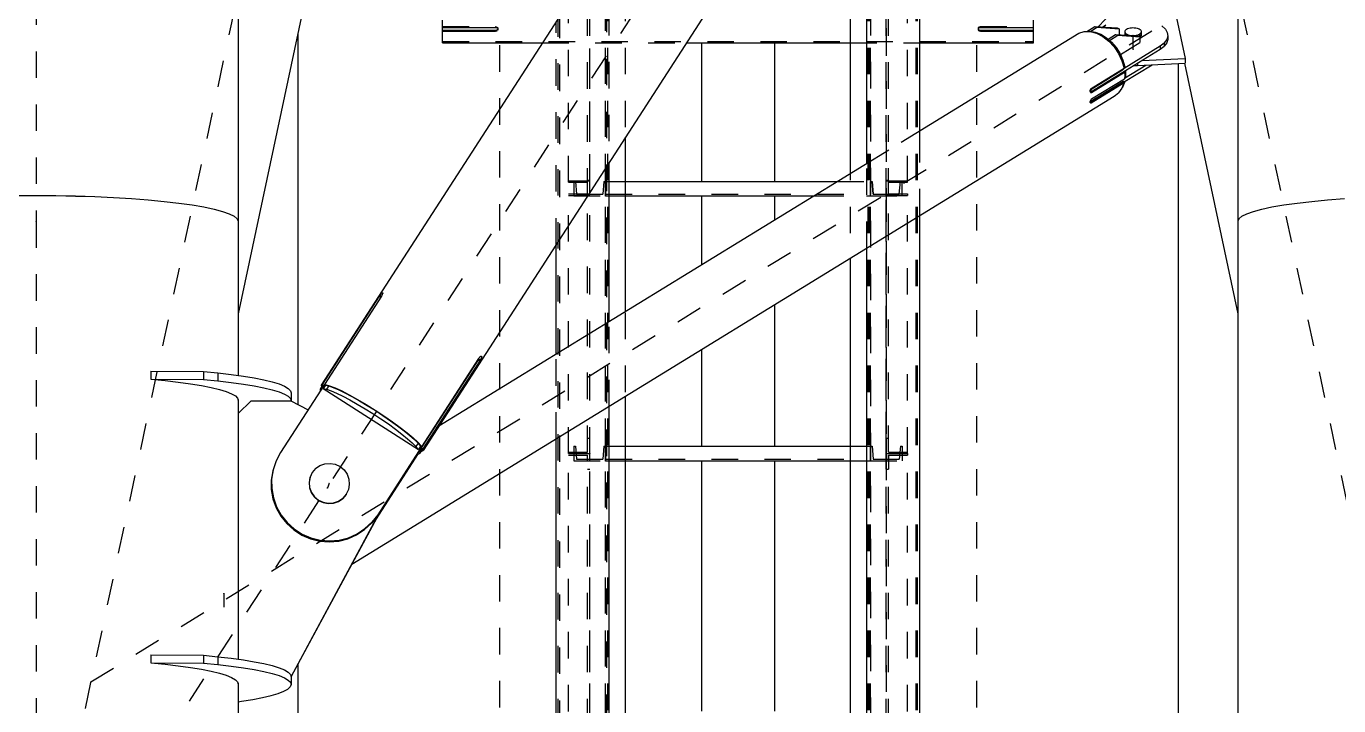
# Model space of a CAD drawing. Header units: millimetres. Extents: x 149919 to 150445, y 136651 to 136866.
# Drawn here: x 150370.775 to 150375.731, y 136808.651 to 136811.216 of the extents above; entities that cross this region are included whole.
import ezdxf

# ---------------------------------------------------------------- set-up
doc = ezdxf.new("R2010")
doc.units = ezdxf.units.MM
doc.header["$LTSCALE"] = 0.25
for name, pattern in [('CENTER', [50.8, 31.75, -6.35, 6.35, -6.35]), ('XKITLINE00', [0]), ('XKITLINE02', [4, 2, -2]), ('XKITLINE03', [6, 3, -1, 1, -1])]:
    doc.linetypes.add(name, pattern=pattern)

# ---------------------------------------------------------------- blocks, each defined once
blk = doc.blocks.new('çatıı')
at = {"color": 8, "linetype": 'CENTER'}
for p, q in [((22900, 17654.86), (22900, 16010.75)), ((23075, 16877.2), (23075, 15209.12)), ((23255, 16877.2), (23255, 15209.12)), ((23075, 16560.27), (22900, 15740.27)), ((23430, 16560.27), (22900, 15740.27)), ((23255, 16560.27), (23430, 15740.27)), ((22920.61, 15836.85), (23352.8, 16101.99)), ((23314.19, 16075.68), (23314.19, 16080.93)), ((22900, 16010.75), (22900, 14354.32)), ((23010.6, 15911.71), (23009.93, 15910.06)), ((22970.84, 15870.29), (22970.84, 15865.05))]:
    blk.add_line(p, q, dxfattribs=at)
at = {"color": 8, "linetype": 'XKITLINE00'}
for p, q in [((22976.2, 16524.48), (22976.2, 16010.75)), ((23283.76, 16376.1), (23007.61, 15948.85)), ((23353.8, 16356.06), (23353.8, 16010.75)), ((23322.21, 16351.44), (23046.06, 15924.18)), ((23010.86, 16138.22), (22976.2, 15975.77)), ((23321.69, 16105.76), (23301, 16084.17)), ((23326.66, 16106.01), (23333.88, 16072.21)), ((23296.68, 16082.36), (23299.77, 16084.25)), ((23298.05, 16082.41), (23300.55, 16083.95)), ((23299.77, 16084.25), (23308.14, 16083.7)), ((23299.77, 16084.25), (23300.55, 16083.95)), ((23300.55, 16083.95), (23308.93, 16083.4)), ((23302.6, 16084.06), (23303.92, 16084.87)), ((23308.14, 16083.7), (23308.93, 16083.4)), ((23308.93, 16083.4), (23308.93, 16081.22)), ((23311.47, 16083.04), (23311.25, 16082.8)), ((23311.47, 16083.04), (23311.76, 16083.26)), ((23311.76, 16083.26), (23312.13, 16083.45)), ((23312.13, 16083.45), (23312.57, 16083.61)), ((23312.57, 16083.61), (23313.05, 16083.72)), ((23313.05, 16083.72), (23313.57, 16083.8)), ((23313.57, 16083.8), (23314.1, 16083.83)), ((23314.1, 16083.83), (23314.64, 16083.81)), ((23314.64, 16083.81), (23315.17, 16083.75)), ((23315.17, 16083.75), (23315.67, 16083.65)), ((23315.67, 16083.65), (23316.12, 16083.51)), ((23316.12, 16083.51), (23316.51, 16083.32)), ((23316.51, 16083.32), (23316.83, 16083.11)), ((23316.83, 16083.11), (23317.07, 16082.88)), ((23317.07, 16082.88), (23317.23, 16082.63)), ((23325.1, 16084.45), (23326.37, 16083.27)), ((23326.37, 16083.27), (23327.11, 16081.99)), ((22998.8, 16081.67), (22998.8, 15941.53)), ((23151.2, 16078.05), (23151.2, 16025.78)), ((23178.8, 16078.05), (23178.8, 16025.78)), ((23226.63, 16040.57), (23293.68, 16081.71)), ((23293.68, 16081.71), (23295.71, 16082.35)), ((23295.71, 16082.35), (23297.97, 16082.36)), ((23296.98, 16082.36), (23297.83, 16082.44)), ((23297.83, 16082.44), (23299.91, 16082.13)), ((23297.97, 16082.36), (23300.36, 16081.75)), ((23299.91, 16082.13), (23302.04, 16081.31)), ((23300.36, 16081.75), (23302.74, 16080.53)), ((23302.04, 16081.31), (23304.13, 16080.02)), ((23302.74, 16080.53), (23305, 16078.78)), ((23304.13, 16080.02), (23305.28, 16079.02)), ((23304.75, 16079.48), (23307.61, 16081.23)), ((23305, 16078.78), (23307.03, 16076.58)), ((23305.25, 16079.04), (23305.29, 16079.03)), ((23305.29, 16079.03), (23308.39, 16080.93)), ((23305.29, 16079.03), (23305.29, 16079.01)), ((23305.29, 16079.01), (23306.08, 16078.33)), ((23306.08, 16078.33), (23307.82, 16076.29)), ((23307.61, 16081.23), (23315.98, 16080.69)), ((23307.61, 16081.23), (23308.39, 16080.93)), ((23308.39, 16080.93), (23316.77, 16080.39)), ((23308.83, 16081.15), (23308.93, 16081.22)), ((23309.4, 16073.69), (23316.77, 16078.2)), ((23311.13, 16082.54), (23311.09, 16082.28)), ((23311.09, 16082.28), (23311.16, 16082.02)), ((23311.09, 16082.28), (23311.09, 16081.58)), ((23311.09, 16081.58), (23311.09, 16081.01)), ((23311.09, 16081.58), (23311.16, 16081.32)), ((23311.09, 16081.58), (23311.16, 16081.32)), ((23311.25, 16082.8), (23311.13, 16082.54)), ((23311.16, 16082.02), (23311.31, 16081.77)), ((23311.16, 16081.32), (23311.31, 16081.07)), ((23311.16, 16081.32), (23311.31, 16081.07)), ((23311.31, 16081.77), (23311.55, 16081.54)), ((23311.31, 16081.07), (23311.4, 16080.99)), ((23311.31, 16081.07), (23311.4, 16080.99)), ((23311.55, 16081.54), (23311.88, 16081.32)), ((23311.88, 16081.32), (23312.27, 16081.14)), ((23312.27, 16081.14), (23312.72, 16081)), ((23312.27, 16081.14), (23312.27, 16080.93)), ((23312.72, 16081), (23313.22, 16080.9)), ((23313.22, 16080.9), (23313.74, 16080.84)), ((23313.74, 16080.84), (23314.28, 16080.82)), ((23314.28, 16080.82), (23314.82, 16080.85)), ((23314.82, 16080.85), (23315.34, 16080.93)), ((23315.34, 16080.93), (23315.82, 16081.04)), ((23315.82, 16081.04), (23316.25, 16081.2)), ((23315.98, 16080.69), (23316.77, 16080.39)), ((23316.25, 16081.2), (23316.62, 16081.39)), ((23316.35, 16080.55), (23316.62, 16080.69)), ((23316.35, 16080.55), (23316.62, 16080.69)), ((23316.62, 16081.39), (23316.92, 16081.61)), ((23316.62, 16081.39), (23316.62, 16080.69)), ((23316.62, 16080.69), (23316.92, 16080.91)), ((23316.62, 16080.69), (23316.92, 16080.91)), ((23316.62, 16080.69), (23316.62, 16080.44)), ((23316.77, 16080.39), (23316.77, 16078.2)), ((23316.77, 16080.1), (23316.92, 16080.21)), ((23317.14, 16081.85), (23316.92, 16081.61)), ((23317.14, 16081.15), (23316.92, 16080.91)), ((23317.14, 16081.15), (23316.92, 16080.91)), ((23317.14, 16080.45), (23316.92, 16080.21)), ((23317.26, 16082.11), (23317.14, 16081.85)), ((23317.26, 16081.41), (23317.14, 16081.15)), ((23317.26, 16081.41), (23317.14, 16081.15)), ((23317.26, 16080.71), (23317.14, 16080.45)), ((23317.23, 16082.63), (23317.29, 16082.37)), ((23317.29, 16082.37), (23317.26, 16082.11)), ((23317.29, 16081.67), (23317.26, 16081.41)), ((23317.29, 16081.67), (23317.26, 16081.41)), ((23317.29, 16080.97), (23317.26, 16080.71)), ((23317.29, 16082.37), (23317.29, 16081.67)), ((23317.29, 16081.67), (23317.29, 16080.97)), ((23324.47, 16076.98), (23325.93, 16078.1)), ((23326.88, 16079.35), (23325.93, 16078.1)), ((23325.93, 16078.1), (23325.93, 16076.79)), ((23326.88, 16078.04), (23325.93, 16076.79)), ((23327.28, 16080.66), (23326.88, 16079.35)), ((23327.28, 16079.35), (23326.88, 16078.04)), ((23327.11, 16081.99), (23327.28, 16080.66)), ((23327.28, 16080.66), (23327.28, 16079.35)), ((23298.22, 16059.57), (23324.47, 16075.67)), ((23307.03, 16076.58), (23308.72, 16074.04)), ((23307.82, 16076.29), (23309.27, 16073.99)), ((23308.72, 16074.04), (23310, 16071.29)), ((23309.27, 16073.99), (23310.37, 16071.54)), ((23310.76, 16068.57), (23324.47, 16076.98)), ((23324.47, 16076.98), (23324.47, 16075.67)), ((23324.47, 16075.67), (23325.93, 16076.79)), ((23298.22, 16060.48), (23310.63, 16068.1)), ((23298.36, 16060.91), (23310.77, 16068.52)), ((23309.99, 16071.3), (23310.37, 16071.54)), ((23310, 16071.29), (23310.77, 16068.52)), ((23310.37, 16071.54), (23311.08, 16069.02)), ((23310.51, 16068.36), (23310.63, 16068.1)), ((23310.63, 16063.25), (23321.37, 16069.83)), ((23310.63, 16068.43), (23310.63, 16068.1)), ((23310.7, 16068.79), (23311.08, 16069.02)), ((23310.96, 16064.76), (23319.04, 16069.72)), ((23314.5, 16069.55), (23315.87, 16069.56)), ((23315.87, 16069.56), (23333.88, 16070.46)), ((23315.87, 16070.4), (23315.87, 16069.56)), ((23317.49, 16071.39), (23333.88, 16072.21)), ((23331.2, 16070.33), (23331.2, 15773.9)), ((23333.59, 16070.45), (23353.8, 15975.77)), ((23333.88, 16072.21), (23333.88, 16070.46)), ((23298.01, 16055.71), (23310.42, 16063.32)), ((23298.22, 16056.03), (23310.63, 16063.64)), ((23298.36, 16055.49), (23310.77, 16063.1)), ((23298.52, 16059.36), (23310.94, 16066.97)), ((23298.52, 16056.91), (23310.94, 16064.53)), ((23310.77, 16063.1), (23310, 16060.93)), ((23310.34, 16063.27), (23310.77, 16063.1)), ((23310.34, 16063.27), (23310.46, 16063.22)), ((23311.04, 16063.5), (23310.37, 16061.64)), ((23310.63, 16063.64), (23310.42, 16063.32)), ((23310.42, 16063.32), (23310.63, 16063.25)), ((23310.46, 16063.22), (23310.54, 16063.28)), ((23310.54, 16067.13), (23310.94, 16066.97)), ((23310.54, 16067.13), (23310.69, 16067.07)), ((23310.63, 16063.64), (23310.63, 16063.25)), ((23310.69, 16067.07), (23311.31, 16067.45)), ((23310.94, 16066.97), (23311.06, 16065.7)), ((23311.06, 16065.7), (23310.94, 16064.53)), ((23311.23, 16063.61), (23310.95, 16063.26)), ((23310.96, 16064.79), (23311.31, 16065)), ((23310.97, 16066.59), (23311.35, 16066.82)), ((23311.03, 16065.4), (23311.35, 16065.6)), ((23311.16, 16067.51), (23311.31, 16067.45)), ((23311.31, 16067.45), (23311.35, 16066.82)), ((23311.35, 16065.6), (23311.31, 16065)), ((23311.35, 16066.82), (23311.37, 16066.2)), ((23311.37, 16066.2), (23311.35, 16065.6)), ((23297.98, 16060.32), (23297.92, 16060.06)), ((23297.92, 16060.06), (23297.92, 16059.81)), ((23297.92, 16059.81), (23297.97, 16059.59)), ((23297.95, 16059.67), (23298.22, 16059.57)), ((23297.97, 16059.59), (23298.07, 16059.42)), ((23298.08, 16060.57), (23297.98, 16060.32)), ((23298.01, 16059.52), (23298.05, 16059.54)), ((23298.05, 16059.54), (23298.14, 16059.59)), ((23298.05, 16059.54), (23298.52, 16059.36)), ((23298.07, 16059.42), (23298.2, 16059.32)), ((23298.22, 16060.75), (23298.08, 16060.57)), ((23298.09, 16059.4), (23298.36, 16059.3)), ((23298.14, 16060.65), (23298.22, 16060.48)), ((23298.2, 16059.32), (23298.36, 16059.3)), ((23298.36, 16060.91), (23298.22, 16060.75)), ((23298.22, 16060.48), (23298.22, 16059.57)), ((23298.36, 16059.3), (23298.52, 16059.36)), ((23307.03, 16057.92), (23308.72, 16059.16)), ((23310, 16060.93), (23308.72, 16059.16)), ((23310.37, 16061.64), (23310.12, 16061.28)), ((23310.22, 16061.54), (23310.37, 16061.64)), ((23019.16, 15881.32), (23307.03, 16057.92)), ((23297.97, 16056.11), (23297.92, 16055.87)), ((23297.92, 16055.87), (23297.92, 16055.67)), ((23297.92, 16055.74), (23298.01, 16055.71)), ((23297.92, 16055.71), (23297.96, 16055.73)), ((23297.92, 16055.67), (23297.98, 16055.52)), ((23297.93, 16055.65), (23298.36, 16055.49)), ((23298.07, 16056.36), (23297.97, 16056.11)), ((23297.98, 16055.52), (23298.07, 16055.44)), ((23298.22, 16056.03), (23298.01, 16055.71)), ((23298.2, 16056.59), (23298.07, 16056.36)), ((23298.08, 16055.43), (23298.22, 16055.44)), ((23298.36, 16056.78), (23298.2, 16056.59)), ((23298.22, 16056.61), (23298.22, 16056.03)), ((23298.22, 16055.44), (23298.36, 16055.49)), ((23298.36, 16056.78), (23298.52, 16056.91)), ((23052.08, 15933.49), (23221.96, 16037.71)), ((22892.53, 16020.41), (22900, 16020.45)), ((22892.53, 16020.4), (22900, 16020.44)), ((22900, 16020.45), (22907.46, 16020.41)), ((22900, 16020.44), (22907.46, 16020.4)), ((22907.46, 16020.41), (22914.86, 16020.27)), ((22907.46, 16020.4), (22914.86, 16020.26)), ((22914.86, 16020.27), (22922.12, 16020.04)), ((22914.86, 16020.26), (22922.12, 16020.02)), ((22922.12, 16020.04), (22929.16, 16019.71)), ((22922.12, 16020.02), (22929.16, 16019.7)), ((22929.16, 16019.71), (22935.92, 16019.31)), ((22929.16, 16019.7), (22935.92, 16019.3)), ((22935.92, 16019.31), (22942.33, 16018.82)), ((22935.92, 16019.3), (22942.33, 16018.81)), ((22942.33, 16018.82), (22948.34, 16018.25)), ((22942.33, 16018.81), (22948.34, 16018.24)), ((23151.2, 16020.28), (23151.2, 15994.3)), ((23178.8, 16020.28), (23178.8, 16011.23)), ((23381.65, 16018.25), (23387.66, 16018.82)), ((23381.65, 16018.24), (23387.66, 16018.81)), ((23387.66, 16018.82), (23394.07, 16019.31)), ((23387.66, 16018.81), (23394.07, 16019.3)), ((22948.34, 16018.25), (22953.88, 16017.61)), ((22948.34, 16018.24), (22953.88, 16017.6)), ((22953.88, 16017.61), (22958.9, 16016.9)), ((22953.88, 16017.6), (22958.9, 16016.9)), ((22958.9, 16016.9), (22963.35, 16016.14)), ((22958.9, 16016.9), (22963.35, 16016.13)), ((22963.35, 16016.14), (22967.2, 16015.32)), ((22963.35, 16016.13), (22967.2, 16015.32)), ((22967.2, 16015.32), (22970.39, 16014.46)), ((22967.2, 16015.32), (22970.39, 16014.46)), ((22970.39, 16014.46), (22972.91, 16013.56)), ((22970.39, 16014.46), (22972.91, 16013.56)), ((22972.91, 16013.56), (22974.73, 16012.64)), ((23355.26, 16012.64), (23357.08, 16013.56)), ((23357.08, 16013.56), (23359.6, 16014.46)), ((23357.08, 16013.56), (23359.6, 16014.46)), ((23359.6, 16014.46), (23362.79, 16015.32)), ((23359.6, 16014.46), (23362.79, 16015.32)), ((23362.79, 16015.32), (23366.64, 16016.14)), ((23362.79, 16015.32), (23366.64, 16016.13)), ((23366.64, 16016.14), (23371.09, 16016.9)), ((23366.64, 16016.13), (23371.09, 16016.9)), ((23371.09, 16016.9), (23376.11, 16017.61)), ((23371.09, 16016.9), (23376.11, 16017.6)), ((23376.11, 16017.61), (23381.65, 16018.25)), ((23376.11, 16017.6), (23381.65, 16018.24)), ((22974.73, 16012.64), (22975.83, 16011.7)), ((22974.73, 16012.64), (22975.83, 16011.7)), ((22975.83, 16011.7), (22976.2, 16010.75)), ((22975.83, 16011.7), (22976.2, 16010.75)), ((22976.2, 16010.75), (22976.2, 15952.54)), ((23354.16, 16011.7), (23353.8, 16010.75)), ((23354.16, 16011.7), (23353.8, 16010.75)), ((23353.8, 16010.75), (23353.8, 15783.53)), ((23354.16, 16011.7), (23355.26, 16012.64)), ((23354.16, 16011.7), (23355.26, 16012.64)), ((23030.36, 15983.55), (23030.55, 15983.69)), ((23030.55, 15983.69), (23030.7, 15983.76)), ((23030.7, 15983.76), (23030.81, 15983.75)), ((23030.81, 15983.75), (23030.86, 15983.67)), ((23029.55, 15982.41), (23008.03, 15949.12)), ((23030.35, 15982.41), (23008.83, 15949.12)), ((23029.76, 15982.73), (23029.55, 15982.41)), ((23029.55, 15982.41), (23030.11, 15982.04)), ((23029.97, 15983.04), (23029.76, 15982.73)), ((23029.76, 15982.73), (23030.32, 15982.37)), ((23030.17, 15983.32), (23029.97, 15983.04)), ((23030.27, 15983.46), (23030.17, 15983.32)), ((23030.27, 15983.46), (23030.36, 15983.55)), ((23030.54, 15982.73), (23030.35, 15982.41)), ((23030.69, 15983.03), (23030.54, 15982.73)), ((23030.8, 15983.3), (23030.69, 15983.03)), ((23030.86, 15983.51), (23030.8, 15983.3)), ((23030.86, 15983.67), (23030.86, 15983.51)), ((23178.8, 15979.25), (23178.8, 15925.78)), ((23067.24, 15959.18), (23067.03, 15958.88)), ((23067.46, 15959.45), (23067.24, 15959.18)), ((23067.46, 15959.45), (23067.67, 15959.65)), ((23067.67, 15959.65), (23067.86, 15959.79)), ((23067.86, 15959.79), (23068.01, 15959.84)), ((23068.06, 15959.02), (23067.9, 15958.71)), ((23068.01, 15959.84), (23068.13, 15959.82)), ((23068.14, 15959.17), (23068.06, 15959.02)), ((23068.13, 15959.82), (23068.2, 15959.71)), ((23068.17, 15959.29), (23068.14, 15959.17)), ((23068.21, 15959.53), (23068.17, 15959.29)), ((23068.2, 15959.71), (23068.21, 15959.53)), ((23151.2, 15962.32), (23151.2, 15925.78)), ((22943.24, 15954.12), (22943.24, 15951.14)), ((22943.24, 15954.12), (22963.21, 15953.99)), ((22963.21, 15953.99), (22963.21, 15951.01)), ((22963.21, 15953.99), (22968.61, 15953.47)), ((23066.87, 15958.48), (23028.79, 15899.56)), ((23066.96, 15958.71), (23045.45, 15925.42)), ((23067.03, 15958.88), (23045.51, 15925.59)), ((23067.5, 15958.06), (23045.98, 15924.78)), ((23066.96, 15958.71), (23066.87, 15958.48)), ((23066.87, 15958.47), (23067.5, 15958.06)), ((23066.94, 15958.74), (23066.96, 15958.71)), ((23067, 15958.84), (23067.71, 15958.39)), ((23067.71, 15958.39), (23067.5, 15958.06)), ((23067.9, 15958.71), (23067.71, 15958.39)), ((22943.24, 15951.14), (22948.64, 15950.63)), ((22943.24, 15951.14), (22963.21, 15951.01)), ((22948.64, 15950.63), (22953.65, 15950.05)), ((22953.65, 15950.05), (22958.25, 15949.42)), ((22958.25, 15949.42), (22962.38, 15948.74)), ((22963.21, 15951.01), (22968.61, 15950.5)), ((22968.61, 15953.47), (22968.61, 15950.5)), ((22968.61, 15953.47), (22973.63, 15952.89)), ((22968.61, 15950.5), (22973.63, 15949.92)), ((22973.63, 15952.89), (22978.22, 15952.26)), ((22973.63, 15949.92), (22978.22, 15949.29)), ((22978.22, 15952.26), (22982.36, 15951.58)), ((22978.22, 15949.29), (22982.36, 15948.61)), ((22982.36, 15951.58), (22986, 15950.86)), ((22986, 15950.86), (22989.13, 15950.09)), ((22989.13, 15950.09), (22991.72, 15949.3)), ((22991.72, 15949.3), (22993.74, 15948.48)), ((23008.82, 15949.11), (22992.26, 15923.47)), ((23007.61, 15948.85), (23008.03, 15949.12)), ((23008.03, 15949.12), (23008.6, 15948.76)), ((23008.82, 15949.11), (23009.2, 15948.87)), ((23008.83, 15949.12), (23009.2, 15948.88)), ((23008.83, 15949.12), (23009.17, 15949.1)), ((23008.87, 15949.12), (23008.85, 15949.09)), ((23009.17, 15949.1), (23010.77, 15948.65)), ((22962.38, 15948.74), (22966.03, 15948.01)), ((22966.03, 15948.01), (22969.16, 15947.25)), ((22969.16, 15947.25), (22971.74, 15946.45)), ((22971.74, 15946.45), (22973.76, 15945.63)), ((22973.76, 15945.63), (22975.21, 15944.79)), ((22975.21, 15944.79), (22976.06, 15943.94)), ((22982.36, 15948.61), (22986, 15947.88)), ((22986, 15947.88), (22989.13, 15947.12)), ((22989.13, 15947.12), (22991.72, 15946.32)), ((22991.72, 15946.32), (22993.74, 15945.5)), ((22993.74, 15948.48), (22995.18, 15947.64)), ((22993.74, 15945.5), (22995.18, 15944.66)), ((22995.18, 15947.64), (22996.03, 15946.78)), ((22995.18, 15944.66), (22996.03, 15943.81)), ((22996.03, 15946.78), (22996.28, 15945.92)), ((22996.28, 15945.92), (22996.28, 15942.95)), ((23007.22, 15947.33), (23007.19, 15947.08)), ((23007.19, 15947.08), (23007.27, 15946.76)), ((23008.03, 15948.58), (23007.22, 15947.33)), ((23007.36, 15947.51), (23007.22, 15947.33)), ((23007.27, 15946.76), (23007.29, 15946.74)), ((23008.17, 15948.76), (23007.36, 15947.51)), ((23007.36, 15947.51), (23007.61, 15947.62)), ((23008.42, 15948.87), (23007.61, 15947.62)), ((23007.61, 15948.85), (23007.68, 15948.25)), ((23007.61, 15947.62), (23007.79, 15947.51)), ((23007.68, 15948.25), (23007.78, 15948.19)), ((23008.17, 15948.76), (23008.03, 15948.58)), ((23008.17, 15948.76), (23008.42, 15948.87)), ((23009.2, 15948.88), (23008.4, 15947.63)), ((23008.4, 15947.63), (23009.67, 15947.34)), ((23008.4, 15947.63), (23044.33, 15924.58)), ((23008.42, 15948.87), (23008.6, 15948.76)), ((23009.2, 15948.88), (23010.48, 15948.59)), ((23010.48, 15948.59), (23009.67, 15947.34)), ((23009.67, 15947.34), (23011.36, 15946.75)), ((23010.48, 15948.59), (23012.16, 15947.99)), ((23010.77, 15948.65), (23012.86, 15947.83)), ((23011.36, 15946.75), (23013.41, 15945.86)), ((23012.16, 15947.99), (23014.22, 15947.11)), ((23012.86, 15947.83), (23015.37, 15946.67)), ((23013.41, 15945.86), (23015.78, 15944.71)), ((23014.22, 15947.11), (23016.59, 15945.96)), ((23015.37, 15946.67), (23018.23, 15945.2)), ((23015.78, 15944.71), (23018.42, 15943.32)), ((23016.59, 15945.96), (23019.22, 15944.57)), ((23018.23, 15945.2), (23021.36, 15943.46)), ((23019.22, 15944.57), (23022.04, 15942.98)), ((22976.06, 15943.94), (22976.31, 15943.08)), ((22976.2, 15943.47), (22976.2, 15845.42)), ((22976.31, 15943.08), (22976.2, 15942.79)), ((22976.2, 15938.1), (22981.16, 15943)), ((22981.16, 15943), (22996.14, 15942.9)), ((22996.03, 15943.81), (22996.28, 15942.95)), ((22996.14, 15942.9), (23002.65, 15939.55)), ((22996.28, 15942.95), (22996.24, 15942.85)), ((23018.42, 15943.32), (23021.24, 15941.73)), ((23021.24, 15941.73), (23024.18, 15939.98)), ((23021.36, 15943.46), (23024.65, 15941.52)), ((23022.04, 15942.98), (23024.99, 15941.23)), ((23024.18, 15939.98), (23027.17, 15938.11)), ((23024.65, 15941.52), (23028, 15939.42)), ((23024.99, 15941.23), (23027.98, 15939.36)), ((23027.98, 15939.36), (23030.94, 15937.41)), ((23028, 15939.42), (23031.32, 15937.23)), ((23027.17, 15938.11), (23030.13, 15936.16)), ((23030.13, 15936.16), (23032.99, 15934.2)), ((23030.94, 15937.41), (23033.8, 15935.44)), ((23031.32, 15937.23), (23034.51, 15935.03)), ((23032.99, 15934.2), (23035.67, 15932.26)), ((23033.8, 15935.44), (23036.48, 15933.5)), ((23034.51, 15935.03), (23037.46, 15932.86)), ((23035.67, 15932.26), (23038.11, 15930.39)), ((23036.48, 15933.5), (23038.92, 15931.64)), ((23037.46, 15932.86), (23040.09, 15930.81)), ((23038.11, 15930.39), (23040.25, 15928.65)), ((23038.92, 15931.64), (23041.05, 15929.9)), ((23040.09, 15930.81), (23042.31, 15928.93)), ((23041.05, 15929.9), (23042.83, 15928.33)), ((23045.51, 15925.58), (23028.94, 15899.94)), ((23040.25, 15928.65), (23042.02, 15927.08)), ((23042.02, 15927.08), (23043.4, 15925.71)), ((23042.31, 15928.93), (23044.07, 15927.29)), ((23042.83, 15928.33), (23044.2, 15926.96)), ((23044.2, 15926.96), (23043.4, 15925.71)), ((23043.4, 15925.71), (23044.33, 15924.58)), ((23044.07, 15927.29), (23045.3, 15925.92)), ((23044.2, 15926.96), (23045.14, 15925.83)), ((23045.14, 15925.83), (23044.33, 15924.58)), ((23045.59, 15925.03), (23044.79, 15923.78)), ((23045.64, 15924.45), (23044.83, 15923.2)), ((23045.67, 15924.7), (23044.87, 15923.46)), ((23045.13, 15925.82), (23045.51, 15925.58)), ((23045.14, 15925.83), (23045.51, 15925.59)), ((23045.3, 15925.92), (23045.51, 15925.59)), ((23045.35, 15925.18), (23045.98, 15924.78)), ((23045.35, 15925.18), (23045.59, 15925.03)), ((23045.51, 15925.58), (23045.45, 15925.42)), ((23045.59, 15925.03), (23045.67, 15924.7)), ((23045.67, 15924.7), (23045.64, 15924.45)), ((23045.98, 15924.78), (23046.06, 15924.18)), ((22990.42, 15919.95), (22989.29, 15916.57)), ((22990.58, 15920.33), (22989.44, 15916.95)), ((22990.58, 15920.33), (22990.42, 15919.95)), ((22990.49, 15920.08), (22990.42, 15919.95)), ((22992.26, 15923.47), (22990.58, 15920.33)), ((23009.01, 15919.18), (23010.98, 15919.34)), ((23010.98, 15919.34), (23012.93, 15918.98)), ((23044.26, 15923.03), (23028.38, 15898.45)), ((23044.2, 15923.07), (23028.9, 15899.39)), ((23044.05, 15923.17), (23044.44, 15922.91)), ((23044.44, 15922.91), (23044.69, 15923.02)), ((23044.54, 15923.93), (23044.79, 15923.78)), ((23044.83, 15923.2), (23044.69, 15923.02)), ((23044.79, 15923.78), (23044.87, 15923.46)), ((23044.87, 15923.46), (23044.83, 15923.2)), ((23045.39, 15924.07), (23045.64, 15923.91)), ((23045.64, 15923.91), (23046.06, 15924.18)), ((23151.2, 15920.28), (23151.2, 15825.78)), ((23178.8, 15920.28), (23178.8, 15825.78)), ((22989.29, 15916.57), (22988.73, 15913.04)), ((22989.44, 15916.95), (22988.89, 15913.42)), ((23004.25, 15915.91), (23003.41, 15914.14)), ((23005.52, 15917.41), (23004.25, 15915.91)), ((23005.52, 15917.41), (23007.15, 15918.53)), ((23007.15, 15918.53), (23009.01, 15919.18)), ((23012.93, 15918.98), (23014.73, 15918.14)), ((23014.73, 15918.14), (23016.24, 15916.86)), ((23016.24, 15916.86), (23017.38, 15915.24)), ((23017.38, 15915.24), (23018.05, 15913.38)), ((22988.73, 15913.04), (22988.77, 15909.47)), ((22988.77, 15909.47), (22989.39, 15905.95)), ((22988.89, 15913.42), (22988.92, 15909.85)), ((22988.92, 15909.85), (22989.55, 15906.33)), ((23003.36, 15914.03), (23003.02, 15912.1)), ((23003.02, 15912.1), (23003.19, 15910.14)), ((23003.41, 15914.14), (23003.06, 15912.2)), ((23003.06, 15912.2), (23003.23, 15910.24)), ((23003.19, 15910.14), (23003.86, 15908.28)), ((23003.23, 15910.24), (23003.9, 15908.38)), ((23003.41, 15914.14), (23003.36, 15914.03)), ((23017.88, 15909.49), (23017.04, 15907.71)), ((23018.22, 15911.42), (23017.88, 15909.49)), ((23018.05, 15913.38), (23018.22, 15911.42)), ((22989.39, 15905.95), (22990.6, 15902.58)), ((22989.55, 15906.33), (22990.75, 15902.96)), ((23003.86, 15908.28), (23005, 15906.66)), ((23003.9, 15908.38), (23005.04, 15906.76)), ((23005, 15906.66), (23006.51, 15905.38)), ((23005.04, 15906.76), (23006.55, 15905.49)), ((23006.55, 15905.49), (23006.51, 15905.38)), ((23006.51, 15905.38), (23008.31, 15904.54)), ((23006.55, 15905.49), (23008.35, 15904.64)), ((23008.31, 15904.54), (23010.26, 15904.18)), ((23008.35, 15904.64), (23010.3, 15904.28)), ((23010.3, 15904.28), (23012.27, 15904.44)), ((23012.23, 15904.34), (23014.09, 15904.99)), ((23012.27, 15904.44), (23014.13, 15905.1)), ((23014.09, 15904.99), (23015.72, 15906.11)), ((23014.13, 15905.1), (23015.76, 15906.21)), ((23016.99, 15907.61), (23015.72, 15906.11)), ((23017.04, 15907.71), (23015.76, 15906.21)), ((23017.04, 15907.71), (23016.99, 15907.61)), ((22990.6, 15902.58), (22992.34, 15899.44)), ((22990.75, 15902.96), (22992.49, 15899.82)), ((22992.34, 15899.44), (22994.58, 15896.63)), ((22992.49, 15899.82), (22994.73, 15897.01)), ((23029.23, 15900.22), (22996.24, 15838.94)), ((23029.33, 15900.21), (22996.28, 15838.83)), ((23010.26, 15904.18), (23012.23, 15904.34)), ((23028.79, 15899.56), (23026.61, 15896.74)), ((23028.94, 15899.94), (23026.76, 15897.12)), ((23028.94, 15899.94), (23028.79, 15899.56)), ((23029.58, 15900.79), (23029.33, 15900.21)), ((23029.53, 15900.7), (23029.33, 15900.21)), ((22994.58, 15896.63), (22997.25, 15894.22)), ((22994.73, 15897.01), (22997.4, 15894.6)), ((22997.4, 15894.6), (23000.43, 15892.66)), ((23021.15, 15892.73), (23024.14, 15894.69)), ((23023.99, 15894.31), (23026.61, 15896.74)), ((23024.14, 15894.69), (23026.76, 15897.12)), ((23026.76, 15897.12), (23026.61, 15896.74)), ((22997.25, 15894.22), (23000.27, 15892.28)), ((23000.27, 15892.28), (23003.58, 15890.85)), ((23000.43, 15892.66), (23003.74, 15891.23)), ((23003.58, 15890.85), (23007.08, 15889.99)), ((23003.74, 15891.23), (23007.23, 15890.37)), ((23007.08, 15889.99), (23010.66, 15889.7)), ((23007.23, 15890.37), (23010.82, 15890.09)), ((23010.66, 15889.7), (23014.24, 15890.01)), ((23010.82, 15890.09), (23014.4, 15890.39)), ((23014.24, 15890.01), (23017.72, 15890.9)), ((23014.4, 15890.39), (23017.87, 15891.28)), ((23017.72, 15890.9), (23021, 15892.35)), ((23017.87, 15891.28), (23021.15, 15892.73)), ((23021, 15892.35), (23023.99, 15894.31)), ((22943.24, 15847), (22943.24, 15844.02)), ((22943.24, 15847), (22963.21, 15846.87)), ((22963.21, 15846.87), (22963.21, 15843.89)), ((22963.21, 15846.87), (22968.61, 15846.35)), ((22968.61, 15846.35), (22968.61, 15843.37)), ((22968.61, 15846.35), (22973.63, 15845.77)), ((22973.63, 15845.77), (22978.22, 15845.14)), ((22978.22, 15845.14), (22982.36, 15844.46)), ((22943.24, 15844.02), (22948.64, 15843.5)), ((22943.24, 15844.02), (22963.21, 15843.89)), ((22948.64, 15843.5), (22953.65, 15842.93)), ((22953.65, 15842.93), (22958.25, 15842.3)), ((22958.25, 15842.3), (22962.38, 15841.61)), ((22962.38, 15841.61), (22966.03, 15840.89)), ((22963.21, 15843.89), (22968.61, 15843.37)), ((22966.03, 15840.89), (22969.16, 15840.13)), ((22968.61, 15843.37), (22973.63, 15842.8)), ((22969.16, 15840.13), (22971.74, 15839.33)), ((22973.63, 15842.8), (22978.22, 15842.16)), ((22978.22, 15842.16), (22982.36, 15841.48)), ((22982.36, 15844.46), (22986, 15843.73)), ((22982.36, 15841.48), (22986, 15840.76)), ((22986, 15843.73), (22989.13, 15842.97)), ((22986, 15840.76), (22989.13, 15840)), ((22989.13, 15842.97), (22991.72, 15842.18)), ((22989.13, 15840), (22991.72, 15839.2)), ((22991.72, 15842.18), (22993.74, 15841.36)), ((22993.74, 15841.36), (22995.18, 15840.51)), ((22995.18, 15840.51), (22996.03, 15839.66)), ((22998.8, 15843.5), (22998.8, 15789.78)), ((22971.74, 15839.33), (22973.76, 15838.51)), ((22973.76, 15838.51), (22975.21, 15837.67)), ((22975.21, 15837.67), (22976.06, 15836.82)), ((22976.06, 15836.82), (22976.31, 15835.96)), ((22976.2, 15836.34), (22976.2, 15783.53)), ((22976.31, 15835.96), (22976.2, 15835.67)), ((22991.72, 15839.2), (22993.74, 15838.38)), ((22993.74, 15838.38), (22995.18, 15837.54)), ((22995.18, 15837.54), (22996.03, 15836.69)), ((22996.28, 15835.83), (22995.94, 15834.97)), ((22996.03, 15839.66), (22996.28, 15838.8)), ((22996.03, 15836.69), (22996.28, 15835.83)), ((22996.28, 15838.8), (22996.28, 15835.83)), ((22977.54, 15829.52), (22981.75, 15830.19)), ((22981.75, 15830.19), (22985.47, 15830.91)), ((22985.47, 15830.91), (22988.68, 15831.67)), ((22988.68, 15831.67), (22991.35, 15832.46)), ((22991.35, 15832.46), (22993.46, 15833.28)), ((22993.46, 15833.28), (22994.99, 15834.11)), ((22994.99, 15834.11), (22995.94, 15834.97)), ((22976.2, 15829.34), (22977.54, 15829.52))]:
    blk.add_line(p, q, dxfattribs=at)
at = {"color": 116, "linetype": 'XKITLINE02', "true_color": 0x136734}
for p, q in [((23101, 16025.47), (23101, 16143.63)), ((23108.2, 16020.76), (23108.2, 16143.1)), ((23109, 16020.76), (23109, 16143.63)), ((23221.78, 16020.76), (23221.78, 16143.1)), ((23228.98, 16025.47), (23228.98, 16143.63)), ((23220.98, 16020.76), (23220.98, 16141.54)), ((23097.15, 15700.4), (23097.15, 16090.12)), ((23097.68, 15699.87), (23097.68, 16090.06)), ((23114.92, 15682.64), (23114.92, 16090.06)), ((23115, 15406.22), (23115, 16090.89)), ((23115.45, 15682.1), (23115.45, 16090.12)), ((23115.85, 15406.22), (23115.85, 16090.89)), ((23116.3, 15940.91), (23116.3, 16090.12)), ((23122.5, 15406.22), (23122.5, 16090.89)), ((23214.13, 15406.22), (23214.13, 16090.89)), ((23214.53, 15406.22), (23214.53, 16090.12)), ((23214.98, 15406.22), (23214.98, 16090.89)), ((23215.06, 15406.22), (23215.06, 16090.06)), ((23232.3, 15406.22), (23232.3, 16090.06)), ((23232.83, 15406.22), (23232.83, 16090.12)), ((23053.45, 16084.2), (23073.45, 16084.2)), ((23053.45, 16082.83), (23053.45, 16083.91)), ((23073.45, 16084.2), (23073.71, 16084.16)), ((23073.45, 16084.2), (23073.45, 16083.91)), ((23073.71, 16084.16), (23073.95, 16084.06)), ((23073.71, 16084.16), (23073.71, 16083.87)), ((23073.95, 16084.06), (23074.14, 16083.91)), ((23074.14, 16083.91), (23074.26, 16083.72)), ((23074.26, 16083.72), (23074.3, 16083.5)), ((23074.3, 16083.5), (23074.27, 16083.36)), ((23074.3, 16083.5), (23074.3, 16083.21)), ((23096.3, 16001.91), (23096.3, 16086.07)), ((23255.72, 16083.72), (23255.68, 16083.5)), ((23255.68, 16083.5), (23255.7, 16083.36)), ((23255.68, 16083.5), (23255.68, 16083.21)), ((23255.84, 16083.91), (23255.72, 16083.72)), ((23255.84, 16083.91), (23256.03, 16084.07)), ((23256.03, 16084.07), (23256.26, 16084.16)), ((23256.26, 16084.16), (23256.53, 16084.2)), ((23256.26, 16084.16), (23256.26, 16083.87)), ((23256.53, 16084.2), (23276.53, 16084.2)), ((23256.53, 16084.2), (23256.53, 16083.91)), ((23276.53, 16083.91), (23276.53, 16084.15)), ((23053.45, 16078.65), (23276.53, 16078.65)), ((23091.12, 16078.05), (23145.51, 16078.05)), ((23207.48, 16078.05), (23233.68, 16078.05)), ((23256.01, 16082.66), (23256.03, 16082.65)), ((23276.53, 16079.06), (23276.53, 16079.15)), ((23233.68, 16012.92), (23233.68, 16041.92)), ((23207.48, 15406.22), (23207.48, 16028.83)), ((23213.68, 16000.65), (23213.68, 16032.63)), ((23101, 16026), (23109, 16026)), ((23101, 16025.47), (23108.2, 16025.47)), ((23103, 16025.78), (23103.68, 16025.78)), ((23103, 16025.78), (23103, 16020.28)), ((23103, 16025.78), (23103, 16020.28)), ((23103.68, 16025.78), (23104.06, 16020.98)), ((23103.68, 16025.78), (23104.06, 16020.98)), ((23108.2, 15923.61), (23108.2, 16026.28)), ((23108.2, 16026.28), (23109, 16026.28)), ((23109, 15923.03), (23109, 16026.28)), ((23114.32, 16025.78), (23113.94, 16020.98)), ((23114.32, 16025.78), (23113.94, 16020.98)), ((23114.32, 16025.78), (23115, 16025.78)), ((23115, 16025.78), (23115, 16020.28)), ((23115, 16025.78), (23115, 16020.28)), ((23115, 16020.28), (23115, 16025.78)), ((23115, 16025.78), (23122.5, 16025.78)), ((23202.51, 16025.78), (23214.98, 16025.78)), ((23214.98, 16020.28), (23214.98, 16025.78)), ((23214.98, 16025.78), (23215.66, 16025.78)), ((23214.98, 16020.28), (23214.98, 16025.78)), ((23214.98, 16020.28), (23214.98, 16025.78)), ((23215.66, 16025.78), (23216.04, 16020.98)), ((23216.04, 16020.98), (23215.66, 16025.78)), ((23220.98, 16020.48), (23220.98, 16026.28)), ((23220.98, 16026.28), (23221.78, 16026.28)), ((23220.98, 15928.83), (23220.98, 16026.28)), ((23220.98, 16026), (23228.98, 16026)), ((23221.78, 16021.06), (23221.78, 16026.28)), ((23221.78, 15923.61), (23221.78, 16026.28)), ((23221.78, 16025.47), (23228.98, 16025.47)), ((23225.92, 16020.98), (23226.3, 16025.78)), ((23225.92, 16020.98), (23226.3, 16025.78)), ((23226.3, 16025.78), (23226.98, 16025.78)), ((23226.98, 16020.28), (23226.98, 16025.78)), ((23226.98, 16020.28), (23226.98, 16025.78)), ((23101, 15923.03), (23101, 16021.06)), ((23101, 16021.06), (23108.2, 16021.06)), ((23101, 16020.47), (23109, 16020.47)), ((23103, 16020.28), (23115, 16020.28)), ((23104.06, 16020.98), (23113.94, 16020.98)), ((23108.2, 16020.76), (23109, 16020.76)), ((23115, 16020.98), (23214.98, 16020.98)), ((23115, 16020.28), (23122.5, 16020.28)), ((23193.54, 16020.28), (23214.98, 16020.28)), ((23214.98, 16020.28), (23226.98, 16020.28)), ((23216.04, 16020.98), (23225.92, 16020.98)), ((23220.98, 16020.76), (23221.78, 16020.76)), ((23220.98, 16020.48), (23228.98, 16020.48)), ((23220.98, 15923.03), (23220.98, 16020.48)), ((23221.78, 16021.06), (23228.98, 16021.06)), ((23228.98, 16021.06), (23228.98, 16020.48)), ((23228.98, 15923.03), (23228.98, 16021.06)), ((23122.5, 15406.22), (23122.5, 15976.69)), ((23116.3, 15940.91), (23116.3, 15972.89)), ((23096.3, 15928.64), (23096.3, 15960.62)), ((23103, 15925.78), (23103.68, 15925.78)), ((23103, 15925.78), (23103, 15920.28)), ((23103, 15925.78), (23103, 15920.28)), ((23103.68, 15925.78), (23104.06, 15920.98)), ((23103.68, 15925.78), (23104.06, 15920.98)), ((23108.2, 15928.83), (23109, 15928.83)), ((23114.32, 15925.78), (23113.94, 15920.98)), ((23114.32, 15925.78), (23113.94, 15920.98)), ((23114.32, 15925.78), (23115, 15925.78)), ((23115, 15925.78), (23115, 15920.28)), ((23115, 15925.78), (23115, 15920.28)), ((23115, 15920.28), (23115, 15925.78)), ((23115, 15925.78), (23122.5, 15925.78)), ((23207.48, 15925.78), (23214.98, 15925.78)), ((23214.98, 15925.78), (23214.98, 15920.28)), ((23214.98, 15925.78), (23215.66, 15925.78)), ((23214.98, 15925.78), (23214.98, 15920.28)), ((23214.98, 15920.28), (23214.98, 15925.78)), ((23215.66, 15925.78), (23216.04, 15920.98)), ((23215.66, 15925.78), (23216.04, 15920.98)), ((23220.98, 15928.83), (23220.98, 15923.03)), ((23220.98, 15928.83), (23221.78, 15928.83)), ((23226.3, 15925.78), (23225.92, 15920.98)), ((23226.3, 15925.78), (23225.92, 15920.98)), ((23226.3, 15925.78), (23226.98, 15925.78)), ((23226.98, 15925.78), (23226.98, 15920.28)), ((23226.98, 15925.78), (23226.98, 15920.28)), ((23101, 15923.61), (23108.2, 15923.61)), ((23101, 15825.71), (23101, 15923.03)), ((23101, 15923.03), (23109, 15923.03)), ((23101, 15923.03), (23109, 15923.03)), ((23101, 15922.44), (23108.2, 15922.44)), ((23103, 15920.28), (23115, 15920.28)), ((23104.06, 15920.98), (23113.94, 15920.98)), ((23108.2, 15820.46), (23108.2, 15922.44)), ((23109, 15820.46), (23109, 15923.03)), ((23115, 15920.98), (23214.98, 15920.98)), ((23115, 15920.28), (23122.5, 15920.28)), ((23207.48, 15920.28), (23214.98, 15920.28)), ((23214.98, 15920.28), (23226.98, 15920.28)), ((23216.04, 15920.98), (23225.92, 15920.98)), ((23220.98, 15917.2), (23220.98, 15923.03)), ((23220.98, 15923.03), (23228.98, 15923.03)), ((23220.98, 15923.03), (23228.98, 15923.03)), ((23220.98, 15820.46), (23220.98, 15920.98)), ((23221.78, 15923.61), (23228.98, 15923.61)), ((23221.78, 15922.44), (23221.78, 15917.2)), ((23221.78, 15922.44), (23228.98, 15922.44)), ((23221.78, 15820.46), (23221.78, 15922.44)), ((23228.98, 15923.03), (23228.98, 15922.44)), ((23228.98, 15825.71), (23228.98, 15923.03)), ((23108.2, 15917.2), (23109, 15917.2)), ((23220.98, 15917.2), (23221.78, 15917.2))]:
    blk.add_line(p, q, dxfattribs=at)
at = {"color": 1, "linetype": 'XKITLINE03'}
for p, q in [((23109, 16026), (23109, 16143.63)), ((23220.98, 16143.63), (23220.98, 16026)), ((23220.98, 16103.17), (23220.98, 15406.22)), ((23122.5, 15406.22), (23122.5, 16090.89)), ((23214.98, 16090.89), (23214.98, 15406.22)), ((23109, 15923.03), (23109, 16020.47)), ((23115, 16020.28), (23115, 16020.28)), ((23115, 16020.28), (23214.98, 16020.28)), ((23214.98, 16020.28), (23214.98, 16020.28)), ((23220.98, 16020.48), (23220.98, 15923.03)), ((23109, 15826.29), (23109, 15923.03)), ((23115, 15920.28), (23115, 15920.28)), ((23115, 15920.28), (23214.98, 15920.28)), ((23214.98, 15920.28), (23214.98, 15920.28)), ((23220.98, 15923.03), (23220.98, 15826.29))]:
    blk.add_line(p, q, dxfattribs=at)
at = {"color": 7, "linetype": 'XKITLINE00'}
for p, q in [((23207.48, 16028.83), (23207.48, 16090.89)), ((23213.68, 16032.63), (23213.68, 16090.05)), ((23233.68, 16041.92), (23233.68, 16090.05)), ((23053.45, 16082.83), (23053.45, 16086.65)), ((23053.45, 16083.91), (23073.45, 16083.91)), ((23053.45, 16082.83), (23073.45, 16082.83)), ((23053.45, 16078.05), (23053.45, 16082.83)), ((23073.45, 16083.91), (23073.71, 16083.87)), ((23073.45, 16082.83), (23073.71, 16082.86)), ((23073.45, 16082.83), (23073.45, 16082.52)), ((23073.71, 16083.87), (23073.95, 16083.77)), ((23073.71, 16082.86), (23073.95, 16082.94)), ((23073.95, 16083.77), (23074.14, 16083.62)), ((23073.95, 16082.94), (23073.98, 16082.97)), ((23073.98, 16082.97), (23074.14, 16083.09)), ((23074.14, 16083.62), (23074.26, 16083.43)), ((23074.26, 16083.29), (23074.14, 16083.09)), ((23074.26, 16082.99), (23074.14, 16082.8)), ((23074.26, 16083.43), (23074.3, 16083.21)), ((23074.27, 16083.36), (23074.26, 16083.29)), ((23074.3, 16083.21), (23074.26, 16082.99)), ((23255.72, 16083.43), (23255.68, 16083.21)), ((23255.68, 16083.21), (23255.72, 16082.99)), ((23255.7, 16083.36), (23255.72, 16083.29)), ((23255.84, 16083.62), (23255.72, 16083.43)), ((23255.72, 16083.29), (23255.84, 16083.09)), ((23255.72, 16082.99), (23255.84, 16082.8)), ((23255.84, 16083.62), (23256.03, 16083.77)), ((23255.84, 16083.09), (23255.99, 16082.97)), ((23255.99, 16082.97), (23256.03, 16082.94)), ((23256.03, 16083.77), (23256.26, 16083.87)), ((23256.03, 16082.94), (23256.26, 16082.86)), ((23256.26, 16083.87), (23256.53, 16083.91)), ((23256.26, 16082.86), (23256.53, 16082.83)), ((23256.53, 16083.91), (23276.53, 16083.91)), ((23256.53, 16082.83), (23276.53, 16082.83)), ((23256.53, 16082.83), (23256.53, 16082.52)), ((23276.53, 16083.91), (23276.53, 16086.65)), ((23276.53, 16082.83), (23276.53, 16083.91)), ((23276.53, 16079.06), (23276.53, 16082.83)), ((23053.45, 16082.52), (23073.45, 16082.52)), ((23053.45, 16078.05), (23091.12, 16078.05)), ((23073.45, 16082.52), (23073.71, 16082.56)), ((23073.71, 16082.56), (23073.95, 16082.65)), ((23073.95, 16082.65), (23074.14, 16082.8)), ((23145.51, 16078.05), (23207.48, 16078.05)), ((23233.68, 16078.05), (23276.53, 16078.05)), ((23255.84, 16082.8), (23256.01, 16082.66)), ((23256.03, 16082.65), (23256.26, 16082.56)), ((23256.26, 16082.56), (23256.53, 16082.52)), ((23256.53, 16082.52), (23276.53, 16082.52)), ((23276.53, 16078.05), (23276.53, 16079.06)), ((23122.5, 15976.69), (23122.5, 16042.45)), ((23116.3, 15972.89), (23116.3, 16032.86)), ((23122.5, 16025.78), (23202.51, 16025.78)), ((23122.5, 16020.28), (23193.54, 16020.28)), ((23233.68, 15763.1), (23233.68, 16012.92)), ((23096.3, 15960.62), (23096.3, 16001.91)), ((23213.68, 15763.1), (23213.68, 16000.65)), ((23207.48, 15763.1), (23207.48, 15996.85)), ((23122.5, 15763.1), (23122.5, 15944.72)), ((23116.3, 15763.1), (23116.3, 15940.91)), ((23096.3, 15763.1), (23096.3, 15928.64)), ((23122.5, 15925.78), (23207.48, 15925.78)), ((23122.5, 15920.28), (23207.48, 15920.28))]:
    blk.add_line(p, q, dxfattribs=at)
at = {"color": 8, "linetype": 'XKITLINE00'}
for centre in [(23314.19, 16080.93), (23314.19, 16075.68), (22900, 16010.75), (22900, 16010.75), (23009.93, 15910.06), (23010.6, 15911.71), (22970.84, 15870.29), (22970.84, 15865.05), (22920.61, 15836.85)]:
    blk.add_circle(centre, 0.05, dxfattribs=at)
at = {"color": 1, "linetype": 'XKITLINE00'}
for centre in [(23109, 16026), (23220.98, 16026), (23109, 16020.47), (23115, 16020.28), (23115, 16020.28), (23214.98, 16020.28), (23214.98, 16020.28), (23220.98, 16020.48), (23109, 15923.03), (23109, 15923.03), (23115, 15920.28), (23115, 15920.28), (23214.98, 15920.28), (23214.98, 15920.28), (23220.98, 15923.03), (23220.98, 15923.03)]:
    blk.add_circle(centre, 0.05, dxfattribs=at)

msp = doc.modelspace()

# ---------------------------------------------------------------- block references
at = {"xscale": 0.009999943142843078, "yscale": 0.009999943142843078, "zscale": 0.009999943142843078}
msp.add_blockref('çatıı', (150141.8141, 136650.3731), dxfattribs=at)

doc.saveas('drawing.dxf')
